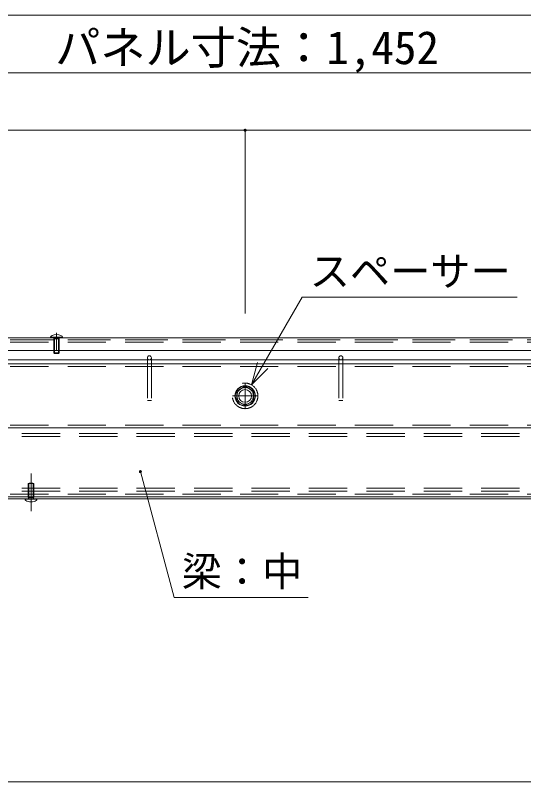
# Model space of a CAD drawing. Units: millimetres, scale not verified. Extents: x -10000 to 10000, y -6925 to 6925.
# Drawn here: x -2772 to -1444, y -689 to 1311 of the extents above; entities that cross this region are included whole.
import ezdxf
from ezdxf.enums import TextEntityAlignment as Align

# ---------------------------------------------------------------- set-up
doc = ezdxf.new("R2010")
doc.units = ezdxf.units.MM
doc.header["$LTSCALE"] = 50
doc.linetypes.add('CHAIN1', pattern=[8, 5, -1, 1, -1])
doc.linetypes.add('DASHED2', pattern=[3, 2, -1])
for name, color, linetype, lineweight in [('0-6_文字-2', 5, 'DASHED2', 9), ('0-7_2-4', 2, 'DASHED2', 9), ('1-1_1-8', 4, 'Continuous', 9), ('1-2_1-7', 7, 'Continuous', 9), ('1-F_2-3', 7, 'DASHED2', 9), ('2-1_2-5', 6, 'Continuous', 9), ('2-2_2-6', 5, 'Continuous', 9), ('2-3_文字-1', 3, 'DASHED2', 9), ('2-4_寸法', 2, 'DASHED2', 9), ('2-7_2-8', 3, 'Continuous', 9), ('2-8_2-7', 7, 'Continuous', 9)]:
    doc.layers.add(name, color=color, linetype=linetype, lineweight=lineweight)
doc.styles.add('ＭＳ ゴシック', font='')
doc.styles.get('ＭＳ ゴシック').set_extended_font_data('MS Gothic')

msp = doc.modelspace()

# ---------------------------------------------------------------- linework, layer by layer
at = {"layer": '0-6_文字-2', "color": 2}
msp.add_circle((-2171.8, 317.66), 33.33, dxfattribs=at)
at = {"layer": '0-7_2-4', "linetype": 'Continuous'}
for p, q in [((164.86, 401), (-4508.47, 401)), ((164.86, 234.33), (-4508.47, 234.33))]:
    msp.add_line(p, q, dxfattribs=at)
at = {"layer": '0-7_2-4'}
for p, q in [((164.86, 394.33), (-4508.47, 394.33)), ((164.86, 241), (-4508.47, 241))]:
    msp.add_line(p, q, dxfattribs=at)
at = {"layer": '1-F_2-3', "linetype": 'Continuous'}
for p, q in [((-305.14, 401), (-4491.8, 401)), ((-4591.8, 234.33), (5294.86, 234.33)), ((-4591.8, 54.33), (4828.2, 54.33))]:
    msp.add_line(p, q, dxfattribs=at)
at = {"layer": '1-F_2-3'}
for p, q in [((5294.86, 219.33), (-4591.8, 219.33)), ((5294.86, 211.83), (-4591.8, 211.83)), ((5294.86, 76.83), (-4591.8, 76.83)), ((5294.86, 69.33), (-4591.8, 69.33))]:
    msp.add_line(p, q, dxfattribs=at)
at = {"layer": '2-1_2-5'}
for p, q in [((257.53, 411.66), (-4601.14, 411.66)), ((-4601.14, 401), (257.53, 401)), ((-2427.14, 411.66), (-2427.14, 417)), ((-2416.47, 411.66), (-2416.47, 417)), ((-1927.14, 411.66), (-1927.14, 417)), ((-1916.47, 411.66), (-1916.47, 417))]:
    msp.add_line(p, q, dxfattribs=at)
at = {"layer": '2-1_2-5', "linetype": 'DASHED2'}
for p, q in [((-2427.14, 411.66), (-2427.14, 305.66)), ((-2416.47, 411.66), (-2416.47, 305.66)), ((-1927.14, 411.66), (-1927.14, 305.66)), ((-1916.47, 411.66), (-1916.47, 305.66)), ((-2427.14, 305.66), (-2416.47, 305.66)), ((-1927.14, 305.66), (-1916.47, 305.66))]:
    msp.add_line(p, q, dxfattribs=at)
at = {"layer": '2-1_2-5'}
for centre in [(-2421.8, 417), (-1921.8, 417)]:
    msp.add_circle(centre, 5.33, dxfattribs=at)
at = {"layer": '2-2_2-6'}
for p, q in [((-282.31, 469.33), (-4425.14, 469.33)), ((-4425.14, 436), (-305.12, 436)), ((-4425.14, 54.33), (5276.53, 54.33)), ((-4425.14, 49.33), (4828.2, 49.33))]:
    msp.add_line(p, q, dxfattribs=at)
at = {"layer": '2-2_2-6', "linetype": 'DASHED2'}
msp.add_line((5276.53, 464.33), (-4425.14, 464.33), dxfattribs=at)
at = {"layer": '2-3_文字-1'}
for p, q in [((5264.86, 464.33), (-4425.14, 464.33)), ((5264.86, 457.66), (-4425.14, 457.66)), ((5264.86, 61), (-4581.8, 61))]:
    msp.add_line(p, q, dxfattribs=at)
at = {"layer": '2-3_文字-1', "linetype": 'Continuous'}
msp.add_line((4828.2, 54.33), (-4581.8, 54.33), dxfattribs=at)
at = {"layer": '2-4_寸法', "color": 3, "linetype": 'Continuous'}
for p, q in [((-2171.8, 1010.76), (-4305.14, 1010.76)), ((-38.47, 1010.76), (-2171.8, 1010.76))]:
    msp.add_line(p, q, dxfattribs=at)
at = {"layer": '2-4_寸法', "color": 3, "linetype": 'CHAIN1'}
for p, q in [((-2664.3, 482.57), (-2664.3, 436.38)), ((-2171.8, 351), (-2171.8, 284.33)), ((-2138.47, 317.66), (-2205.14, 317.66)), ((-2730.97, 114.87), (-2730.97, 16.88))]:
    msp.add_line(p, q, dxfattribs=at)
at = {"layer": '2-4_寸法', "linetype": 'Continuous'}
for p, q in [((-2679.97, 469.33), (-2679.97, 470.66)), ((-2648.64, 470.66), (-2679.97, 470.66)), ((-2648.64, 469.33), (-2679.97, 469.33)), ((-2648.64, 470.66), (-2648.64, 469.33)), ((-2715.3, 49.33), (-2746.64, 49.33)), ((-2746.64, 49.33), (-2746.64, 48)), ((-2715.3, 48), (-2746.64, 48)), ((-2715.3, 48), (-2715.3, 49.33))]:
    msp.add_line(p, q, dxfattribs=at)
at = {"layer": '2-4_寸法'}
for p, q in [((-2669.64, 469.33), (-2671.3, 466.44)), ((-2657.3, 466.44), (-2671.3, 466.44)), ((-2669.64, 469.33), (-2669.64, 429)), ((-2658.97, 469.33), (-2657.3, 466.44)), ((-2658.97, 428.87), (-2658.97, 469.33)), ((-2657.3, 429.91), (-2657.3, 466.44)), ((-2669.3, 428.66), (-2671.3, 429.91)), ((-2659.3, 428.66), (-2669.3, 428.66)), ((-2659.3, 428.66), (-2657.3, 429.91)), ((-2737.97, 88.75), (-2737.97, 52.22)), ((-2723.97, 88.75), (-2737.97, 88.75)), ((-2736.3, 49.33), (-2736.3, 89.66)), ((-2725.97, 90), (-2723.97, 88.75)), ((-2723.97, 88.75), (-2723.97, 52.22)), ((-2736.3, 49.33), (-2737.97, 52.22)), ((-2723.97, 52.22), (-2737.97, 52.22))]:
    msp.add_line(p, q, dxfattribs=at)
at = {"layer": '2-4_寸法', "color": 4, "linetype": 'Continuous'}
for p, q in [((-2171.8, 342.68), (-2193.47, 330.17)), ((-2150.14, 330.17), (-2171.8, 342.68)), ((-2193.47, 330.17), (-2193.47, 305.15)), ((-2150.14, 305.15), (-2150.14, 330.17)), ((-2193.47, 305.15), (-2171.8, 292.65)), ((-2171.8, 292.65), (-2150.14, 305.15))]:
    msp.add_line(p, q, dxfattribs=at)
at = {"layer": '2-4_寸法', "color": 5}
msp.add_line((-2708.47, 49.33), (-2758.47, 49.33), dxfattribs=at)
at = {"layer": '2-4_寸法'}
for points in [[(-2657.3, 429.91), (-2671.3, 429.91), (-2671.3, 466.44)], [(-2725.97, 90), (-2735.97, 90), (-2737.97, 88.75)], [(-2725.64, 89.79), (-2725.64, 49.33), (-2723.97, 52.22)]]:
    msp.add_lwpolyline(points, dxfattribs=at)
at = {"layer": '2-4_寸法', "color": 4, "linetype": 'Continuous'}
for radius in [26.67, 25.67, 21.67]:
    msp.add_circle((-2171.8, 317.66), radius, dxfattribs=at)
at = {"layer": '2-4_寸法', "color": 3, "linetype": 'Continuous'}
msp.add_circle((-2171.8, 317.66), 16.67, dxfattribs=at)
at = {"layer": '2-4_寸法', "linetype": 'Continuous'}
for centre, start_param, end_param in [((-2664.3, 470.66), 3.1415927, 6.2831853), ((-2730.97, 48), 6.2831853, 9.424778)]:
    msp.add_ellipse(centre, major_axis=(-15.67, 0), ratio=0.446809, start_param=start_param, end_param=end_param, dxfattribs=at)
at = {"layer": '2-7_2-8'}
for p, q in [((-2155.14, 346.53), (-2023.23, 575)), ((-1461.76, 575), (-2023.23, 575)), ((-2155.14, 346.53), (-2139.61, 404.49)), ((-2155.14, 346.53), (-2112.71, 388.96)), ((-2445.38, 120.01), (-2357.31, -208.7)), ((-2006.91, -208.7), (-2357.31, -208.7))]:
    msp.add_line(p, q, dxfattribs=at)
at = {"layer": '2-7_2-8', "color": 92}
for points in [[(-2449.31, 120.76), (-2449.38, 120.01), (-2449.38, 120.26)], [(-2449.31, 120.76), (-2445.38, 120.01), (-2449.38, 120.01)], [(-2445.38, 120.01), (-2449.35, 119.51), (-2449.38, 120.01)], [(-2445.38, 120.01), (-2449.26, 119.02), (-2449.35, 119.51)], [(-2449.19, 121.25), (-2445.38, 120.01), (-2449.31, 120.76)], [(-2445.38, 120.01), (-2449.1, 118.54), (-2449.26, 119.02)], [(-2449, 121.71), (-2445.38, 120.01), (-2449.19, 121.25)], [(-2445.38, 120.01), (-2448.89, 118.08), (-2449.1, 118.54)], [(-2448.76, 122.15), (-2445.38, 120.01), (-2449, 121.71)], [(-2445.38, 120.01), (-2448.62, 117.66), (-2448.89, 118.08)], [(-2448.47, 122.56), (-2445.38, 120.01), (-2448.76, 122.15)], [(-2445.38, 120.01), (-2448.3, 117.27), (-2448.62, 117.66)], [(-2448.12, 122.93), (-2445.38, 120.01), (-2448.47, 122.56)], [(-2445.38, 120.01), (-2447.93, 116.93), (-2448.3, 117.27)], [(-2447.74, 123.25), (-2445.38, 120.01), (-2448.12, 122.93)], [(-2445.38, 120.01), (-2447.53, 116.63), (-2447.93, 116.93)], [(-2447.31, 123.52), (-2445.38, 120.01), (-2447.74, 123.25)], [(-2445.38, 120.01), (-2447.09, 116.39), (-2447.53, 116.63)], [(-2446.86, 123.73), (-2445.38, 120.01), (-2447.31, 123.52)], [(-2445.38, 120.01), (-2446.62, 116.21), (-2447.09, 116.39)], [(-2446.38, 123.89), (-2445.38, 120.01), (-2446.86, 123.73)], [(-2445.38, 120.01), (-2446.13, 116.08), (-2446.62, 116.21)], [(-2445.89, 123.98), (-2445.38, 120.01), (-2446.38, 123.89)], [(-2445.38, 120.01), (-2445.64, 116.02), (-2446.13, 116.08)], [(-2445.38, 124.01), (-2445.38, 120.01), (-2445.89, 123.98)], [(-2445.38, 120.01), (-2445.38, 116.01), (-2445.64, 116.02)], [(-2445.13, 124), (-2445.38, 120.01), (-2445.38, 124.01)], [(-2445.13, 124), (-2441.38, 120.01), (-2445.38, 120.01)], [(-2441.38, 120.01), (-2445.38, 116.01), (-2445.38, 120.01)], [(-2441.38, 120.01), (-2444.88, 116.04), (-2445.38, 116.01)], [(-2444.63, 123.94), (-2441.38, 120.01), (-2445.13, 124)], [(-2441.38, 120.01), (-2444.39, 116.14), (-2444.88, 116.04)], [(-2444.15, 123.82), (-2441.38, 120.01), (-2444.63, 123.94)], [(-2441.38, 120.01), (-2443.91, 116.29), (-2444.39, 116.14)], [(-2443.68, 123.63), (-2441.38, 120.01), (-2444.15, 123.82)], [(-2441.38, 120.01), (-2443.46, 116.51), (-2443.91, 116.29)], [(-2443.24, 123.39), (-2441.38, 120.01), (-2443.68, 123.63)], [(-2441.38, 120.01), (-2443.03, 116.78), (-2443.46, 116.51)], [(-2442.83, 123.09), (-2441.38, 120.01), (-2443.24, 123.39)], [(-2441.38, 120.01), (-2442.65, 117.1), (-2443.03, 116.78)], [(-2442.47, 122.75), (-2441.38, 120.01), (-2442.83, 123.09)], [(-2441.38, 120.01), (-2442.3, 117.46), (-2442.65, 117.1)], [(-2442.15, 122.36), (-2441.38, 120.01), (-2442.47, 122.75)], [(-2441.38, 120.01), (-2442.01, 117.87), (-2442.3, 117.46)], [(-2441.88, 121.94), (-2441.38, 120.01), (-2442.15, 122.36)], [(-2441.38, 120.01), (-2441.77, 118.31), (-2442.01, 117.87)], [(-2441.67, 121.48), (-2441.38, 120.01), (-2441.88, 121.94)], [(-2441.38, 120.01), (-2441.58, 118.78), (-2441.77, 118.31)], [(-2441.51, 121.01), (-2441.38, 120.01), (-2441.67, 121.48)], [(-2441.38, 120.01), (-2441.46, 119.26), (-2441.58, 118.78)], [(-2441.42, 120.51), (-2441.38, 120.01), (-2441.51, 121.01)], [(-2441.38, 120.01), (-2441.39, 119.76), (-2441.46, 119.26)]]:
    msp.add_solid(points, dxfattribs=at)
at = {"layer": '2-8_2-7', "color": 3}
for p, q in [((-4661.8, 1310.76), (5338.2, 1310.76)), ((248.2, 1160.76), (-4591.8, 1160.76)), ((-2171.8, 1010.76), (-2171.8, 532.96)), ((5294.86, -689.03), (-4591.8, -689.03))]:
    msp.add_line(p, q, dxfattribs=at)
at = {"layer": '2-8_2-7'}
for points in [[(-2174.15, 1014), (-2175.8, 1010.76), (-2174.54, 1013.68)], [(-2174.15, 1014), (-2171.8, 1010.76), (-2175.8, 1010.76)], [(-2174.54, 1013.68), (-2175.8, 1011.01), (-2174.88, 1013.31)], [(-2174.54, 1013.68), (-2175.8, 1010.76), (-2175.8, 1011.01)], [(-2174.88, 1013.31), (-2175.8, 1011.01), (-2175.73, 1011.51)], [(-2171.8, 1010.76), (-2175.77, 1010.26), (-2175.8, 1010.76)], [(-2171.8, 1010.76), (-2175.68, 1009.76), (-2175.77, 1010.26)], [(-2174.88, 1013.31), (-2175.73, 1011.51), (-2175.18, 1012.9)], [(-2175.18, 1012.9), (-2175.73, 1011.51), (-2175.61, 1012)], [(-2171.8, 1010.76), (-2175.52, 1009.29), (-2175.68, 1009.76)], [(-2175.18, 1012.9), (-2175.61, 1012), (-2175.42, 1012.46)], [(-2171.8, 1010.76), (-2175.31, 1008.83), (-2175.52, 1009.29)], [(-2171.8, 1010.76), (-2175.04, 1008.41), (-2175.31, 1008.83)], [(-2171.8, 1010.76), (-2174.72, 1008.02), (-2175.04, 1008.41)], [(-2171.8, 1010.76), (-2174.35, 1007.68), (-2174.72, 1008.02)], [(-2171.8, 1010.76), (-2173.95, 1007.38), (-2174.35, 1007.68)], [(-2173.73, 1014.26), (-2171.8, 1010.76), (-2174.15, 1014)], [(-2171.8, 1010.76), (-2173.51, 1007.14), (-2173.95, 1007.38)], [(-2173.28, 1014.48), (-2171.8, 1010.76), (-2173.73, 1014.26)], [(-2171.8, 1010.76), (-2173.04, 1006.96), (-2173.51, 1007.14)], [(-2172.8, 1014.63), (-2171.8, 1010.76), (-2173.28, 1014.48)], [(-2171.8, 1006.76), (-2173.04, 1006.96), (-2171.8, 1010.76)], [(-2171.8, 1006.76), (-2172.55, 1006.83), (-2173.04, 1006.96)], [(-2172.3, 1014.73), (-2171.8, 1010.76), (-2172.8, 1014.63)], [(-2171.8, 1006.76), (-2172.05, 1006.77), (-2172.55, 1006.83)], [(-2171.8, 1014.76), (-2171.8, 1010.76), (-2172.3, 1014.73)], [(-2171.55, 1014.75), (-2171.8, 1010.76), (-2171.8, 1014.76)], [(-2171.05, 1014.69), (-2171.8, 1010.76), (-2171.55, 1014.75)], [(-2170.57, 1014.56), (-2171.8, 1010.76), (-2171.05, 1014.69)], [(-2170.1, 1014.38), (-2171.8, 1010.76), (-2170.57, 1014.56)], [(-2170.1, 1014.38), (-2167.8, 1010.76), (-2171.8, 1010.76)], [(-2167.8, 1010.76), (-2171.8, 1006.76), (-2171.8, 1010.76)], [(-2167.8, 1010.76), (-2171.3, 1006.79), (-2171.8, 1006.76)], [(-2167.8, 1010.76), (-2170.81, 1006.89), (-2171.3, 1006.79)], [(-2167.8, 1010.76), (-2170.33, 1007.04), (-2170.81, 1006.89)], [(-2167.8, 1010.76), (-2169.88, 1007.25), (-2170.33, 1007.04)], [(-2169.66, 1014.14), (-2167.8, 1010.76), (-2170.1, 1014.38)], [(-2167.8, 1010.76), (-2169.45, 1007.52), (-2169.88, 1007.25)], [(-2169.25, 1013.84), (-2167.8, 1010.76), (-2169.66, 1014.14)], [(-2167.8, 1010.76), (-2169.06, 1007.84), (-2169.45, 1007.52)], [(-2168.89, 1013.5), (-2167.8, 1010.76), (-2169.25, 1013.84)], [(-2167.81, 1010.51), (-2169.06, 1007.84), (-2167.8, 1010.76)], [(-2167.81, 1010.51), (-2168.72, 1008.21), (-2169.06, 1007.84)], [(-2168.57, 1013.11), (-2167.8, 1010.76), (-2168.89, 1013.5)], [(-2167.87, 1010.01), (-2168.72, 1008.21), (-2167.81, 1010.51)], [(-2167.87, 1010.01), (-2168.43, 1008.62), (-2168.72, 1008.21)], [(-2168.3, 1012.69), (-2167.8, 1010.76), (-2168.57, 1013.11)], [(-2168, 1009.52), (-2168.43, 1008.62), (-2167.87, 1010.01)], [(-2168, 1009.52), (-2168.18, 1009.06), (-2168.43, 1008.62)], [(-2168.08, 1012.23), (-2167.8, 1010.76), (-2168.3, 1012.69)], [(-2167.93, 1011.75), (-2167.8, 1010.76), (-2168.08, 1012.23)], [(-2167.83, 1011.26), (-2167.8, 1010.76), (-2167.93, 1011.75)]]:
    msp.add_solid(points, dxfattribs=at)

# ---------------------------------------------------------------- texts
at = {"layer": '1-1_1-8', "style": 'ＭＳ ゴシック'}
msp.add_text('梁：中', height=76.98, dxfattribs=at).set_placement((-2337.31, -202.22), align=Align.BOTTOM_LEFT)
at = {"layer": '1-2_1-7', "color": 4, "style": 'ＭＳ ゴシック'}
msp.add_text('パネル寸法：1,452', height=86.51, dxfattribs=at).set_placement((-2667.89, 1157.39), align=Align.BOTTOM_LEFT)
at = {"layer": '2-7_2-8', "color": 4, "style": 'ＭＳ ゴシック'}
msp.add_text('スペーサー', height=76.98, dxfattribs=at).set_placement((-2003.23, 581.48), align=Align.BOTTOM_LEFT)

doc.saveas('drawing.dxf')
